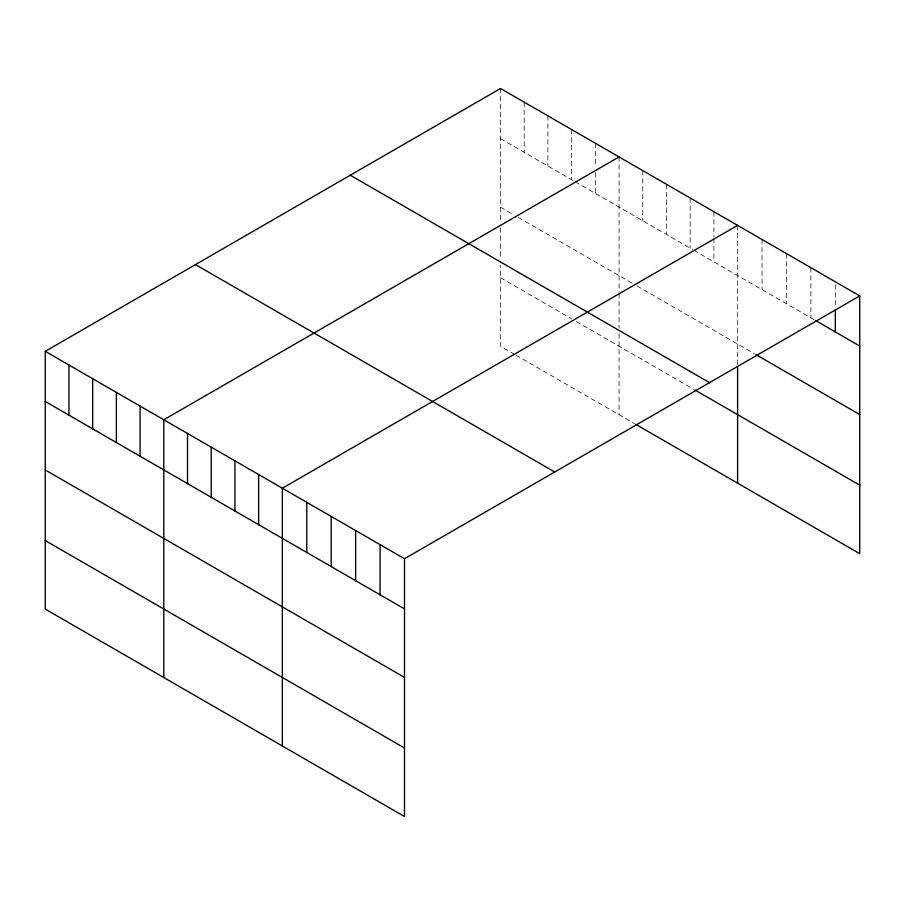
<?xml version="1.0" encoding="UTF-8"?>
<svg xmlns="http://www.w3.org/2000/svg" width="905" height="905" viewBox="0 0 905 905"><rect width="100%" height="100%" fill="white"/><g stroke="black" fill="none" stroke-linecap="round" stroke-linejoin="round"><path stroke-width="0.68" stroke-dasharray="4.53 3.39" d="M500.51 138.635L574.008 181.068M575.195 181.758L692.563 249.509M693.739 250.199L814.557 319.951M500.51 207.155L513.542 214.677M518.282 217.415L632.097 283.129M636.837 285.867L754.702 353.912M500.51 277.745L571.632 318.809M576.372 321.547L693.739 389.308M514.73 354.477L500.51 346.264L500.51 265.289M515.918 355.156L634.473 423.608M835.326 284.577L835.326 308.266M810.891 267.699L810.891 317.836M786.468 253.592L786.468 303.729M762.033 239.486L762.033 289.623M737.609 225.379L737.609 364.806M713.898 211.691L713.898 236.759M713.898 238.151L713.898 261.839M690.187 198.003L690.187 248.14M666.476 184.315L666.476 234.452M642.765 170.626L642.765 220.763M619.054 156.938L619.054 292.202M619.054 293.593L619.054 328.198M619.054 333.73L619.054 414.705M595.343 143.25L595.343 166.927M595.343 172.493L595.343 193.387M571.632 129.562L571.632 179.699M547.921 115.874L547.921 166.011M524.21 102.186L524.21 152.323M500.51 88.498L500.51 222.381M500.51 227.913L500.51 258.366"/><path stroke-width="1.36" d="M45.25 351.332L404.49 558.736L404.49 816.502L45.25 609.099L45.25 351.332L500.51 88.498L859.75 295.901L859.75 553.668L635.649 424.287M619.054 156.938L163.805 419.773L163.805 677.54M737.609 225.379L282.349 488.225L282.349 745.992M404.49 558.736L859.75 295.901M815.778 320.653L859.75 346.038M755.924 354.613L859.75 414.558M350.269 175.231L709.52 382.634M694.927 389.987L859.75 485.148M195.48 264.599L554.731 472.003M45.25 401.469L404.49 608.884M45.25 469.989L404.49 677.393M45.25 540.579L404.49 747.994M835.326 309.657L835.326 331.943M737.609 367.566L737.609 483.146M380.066 544.64L380.066 594.777M355.642 530.534L355.642 580.671M331.207 516.427L331.207 566.564M306.784 502.32L306.784 552.469M258.638 474.537L258.638 524.674M234.927 460.849L234.927 510.986M211.216 447.149L211.216 497.298M187.516 433.461L187.516 483.609M140.094 406.085L140.094 456.233M116.383 392.397L116.383 442.534M92.672 378.709L92.672 428.846M68.961 365.02L68.961 415.157"/></g></svg>
